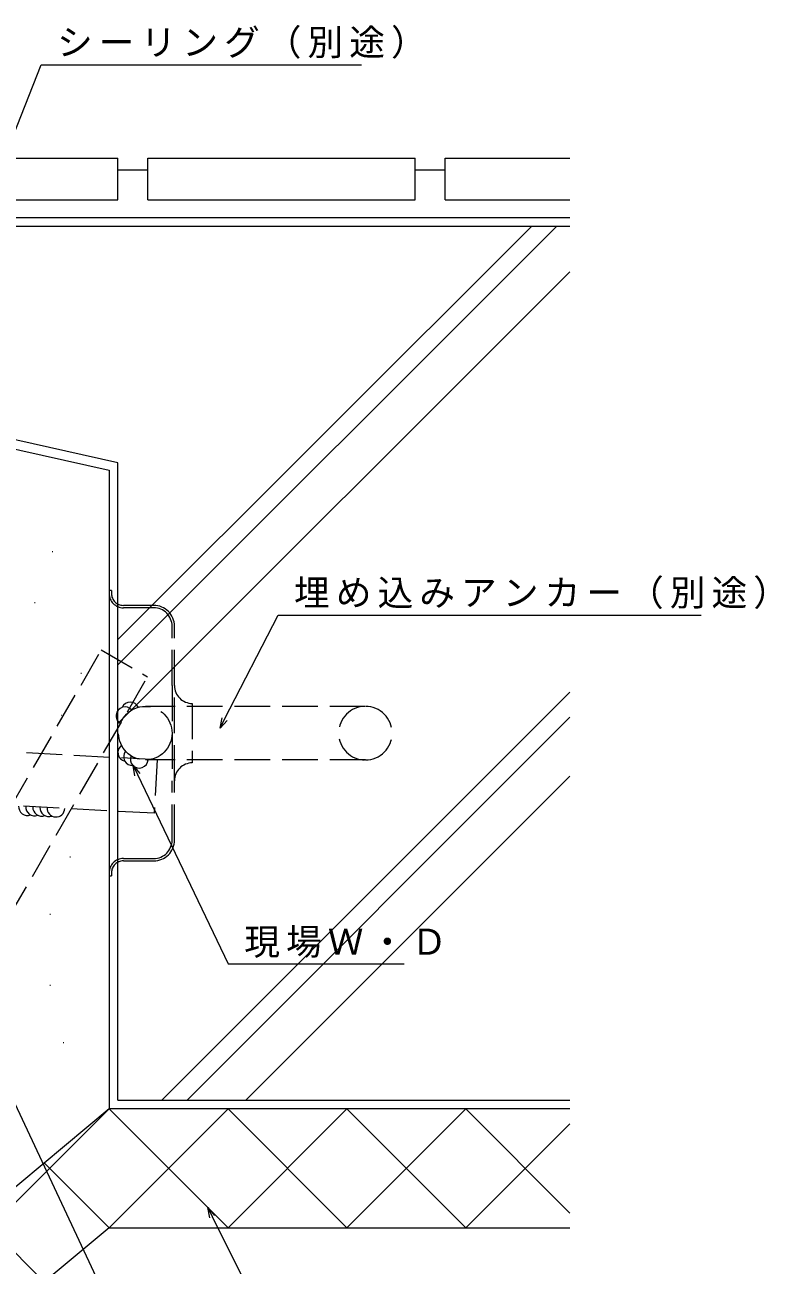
# Model space of a CAD drawing. Units: millimetres, scale not verified. Extents: x -841 to 746, y -594 to 534.
# Drawn here: x 400.1 to 524.4, y -163.9 to 44.9 of the extents above; entities that cross this region are included whole.
import ezdxf

# ---------------------------------------------------------------- set-up
doc = ezdxf.new("R2010")
doc.units = ezdxf.units.MM
doc.header["$LTSCALE"] = 2
doc.linetypes.add('DASHED3', pattern=[4, 3, -1])
for name, color, linetype, lineweight in [('0-6_YKK_13', 4, 'Continuous', 9), ('0-7_YKK_D', 6, 'Continuous', 9), ('0-8_YSS_K', 3, 'Continuous', 9), ('0-9_YSS_KE', 3, 'Continuous', 9)]:
    doc.layers.add(name, color=color, linetype=linetype, lineweight=lineweight)
doc.styles.add('ＭＳ ゴシック', font='')
doc.styles.get('ＭＳ ゴシック').set_extended_font_data('MS Gothic')

msp = doc.modelspace()

# ---------------------------------------------------------------- linework, layer by layer
at = {"layer": '0-6_YKK_13', "linetype": 'DASHED3'}
for p, q in [((414.632, -50.34), (414.632, -50.84)), ((421.732, -52.84), (416.632, -52.84)), ((421.732, -53.24), (416.632, -53.24)), ((424.832, -66.34), (424.832, -56.34)), ((425.232, -66.34), (425.232, -56.34)), ((424.832, -66.34), (424.832, -82.34)), ((425.232, -82.34), (425.232, -66.34)), ((457.332, -69.84), (420.332, -69.84)), ((428.232, -69.34), (428.232, -79.34)), ((457.332, -78.84), (420.332, -78.84)), ((424.832, -92.34), (424.832, -82.34)), ((425.232, -92.34), (425.232, -82.34)), ((416.632, -95.44), (421.732, -95.44)), ((416.632, -95.84), (421.732, -95.84)), ((414.632, -97.84), (414.632, -98.34))]:
    msp.add_line(p, q, dxfattribs=at)
for points in [[(414.632, -50.34), (414.232, -50.34), (414.232, -50.84), (414.232, -97.84)], [(414.232, -97.84), (414.232, -98.34), (414.632, -98.34)]]:
    msp.add_lwpolyline(points, dxfattribs=at)
msp.add_circle((420.332, -74.34), 4.5, dxfattribs=at)
for centre, radius, start, end in [((416.632, -50.84), 2.4, 180, 270), ((416.632, -50.84), 2, 180, 270), ((421.732, -56.34), 3.5, 0, 90), ((421.732, -56.34), 3.1, 0, 90), ((428.232, -66.34), 3, 180, 270), ((457.332, -74.34), 4.5, 90, 270), ((457.332, -74.34), 4.5, 270, 90), ((428.232, -82.34), 3, 90, 180), ((421.732, -92.34), 3.5, 270, 0), ((421.732, -92.34), 3.1, 270, 0), ((416.632, -97.84), 2.4, 90, 180), ((416.632, -97.84), 2, 90, 180)]:
    msp.add_arc(centre, radius, start, end, dxfattribs=at)
at = {"layer": '0-7_YKK_D'}
for p, q in [((376.082, -29.908), (402.789, 38.142)), ((402.789, 38.142), (456.689, 38.142)), ((433.669, -71.995), (442.642, -54.468)), ((442.642, -54.468), (513.822, -54.468)), ((432.894, -73.509), (433.263, -71.788)), ((432.894, -73.509), (433.669, -71.995)), ((434.074, -72.203), (432.894, -73.509)), ((418.258, -79.792), (418.994, -81.324)), ((418.258, -79.792), (419.405, -81.127)), ((418.583, -81.521), (418.258, -79.792)), ((418.994, -81.324), (434.273, -113.153)), ((434.273, -113.153), (463.853, -113.153)), ((391.873, -122.814), (432.738, -209.901)), ((430.821, -154.164), (431.579, -155.686)), ((430.821, -154.164), (431.987, -155.483)), ((431.171, -155.889), (430.821, -154.164)), ((431.579, -155.686), (448.267, -189.221))]:
    msp.add_line(p, q, dxfattribs=at)
at = {"layer": '0-8_YSS_K'}
for p, q in [((415.732, -62.828), (489.485, 10.925)), ((415.732, -58.585), (485.242, 10.924)), ((415.732, -72.728), (491.742, 3.282)), ((415.732, -28.874), (382.232, -21.374)), ((415.732, -136.075), (415.732, -28.874)), ((404.764, -43.835), (404.664, -43.835)), ((401.784, -52.395), (401.684, -52.395)), ((409.605, -64.304), (409.505, -64.304)), ((423.094, -136.076), (491.742, -67.428)), ((406.253, -71.375), (406.153, -71.375)), ((427.338, -136.075), (491.742, -71.671)), ((437.237, -136.075), (491.742, -81.57)), ((407.743, -95.192), (407.643, -95.192)), ((404.391, -104.868), (404.291, -104.868)), ((404.391, -116.777), (404.291, -116.777)), ((406.626, -126.453), (406.526, -126.453)), ((369.233, -182.574), (414.233, -137.574)), ((414.234, -137.574), (384.233, -162.574)), ((414.232, -137.575), (434.232, -157.575)), ((414.232, -157.575), (434.232, -137.575)), ((415.732, -136.075), (491.742, -136.075)), ((434.232, -157.575), (454.232, -137.575)), ((434.232, -137.575), (454.232, -157.575)), ((454.232, -157.575), (474.232, -137.575)), ((454.232, -137.575), (474.232, -157.575)), ((474.232, -137.575), (491.742, -155.085)), ((474.232, -157.575), (491.742, -140.065)), ((403.325, -146.665), (414.233, -157.574)), ((392.415, -155.756), (403.324, -166.665))]:
    msp.add_line(p, q, dxfattribs=at)
at = {"layer": '0-8_YSS_K', "linetype": 'DASHED3'}
for p, q in [((389.541, -100.888), (412.924, -60.339)), ((412.924, -60.339), (420.72, -64.835)), ((397.337, -105.384), (420.72, -64.835)), ((422.306, -78.84), (392.756, -77.252)), ((422.306, -78.84), (421.823, -87.827)), ((421.823, -87.827), (392.273, -86.239))]:
    msp.add_line(p, q, dxfattribs=at)
at = {"layer": '0-8_YSS_K'}
msp.add_lwpolyline([(491.742, 10.925), (382.232, 10.925), (382.232, -21.374)], dxfattribs=at)
for centre, start, end in [((416.905, -71.424), 40.01974, 239.20789), ((417.799, -70.621), 24.66924, 155.50374), ((417.216, -77.584), 126.55898, 257.39348), ((418.186, -78.293), 141.90948, 272.74399), ((419.31, -78.72), 157.25999, 356.44814), ((400.512, -86.683), 176.92383, 290.50201), ((401.71, -86.747), 176.92383, 290.50201), ((402.909, -86.812), 176.92383, 290.50201), ((404.107, -86.876), 176.92383, 290.50201), ((405.305, -86.941), 176.92383, 356.92383)]:
    msp.add_arc(centre, 1.5, start, end, dxfattribs=at)
at = {"layer": '0-9_YSS_KE'}
for p, q in [((415.732, 15.423), (415.732, 22.423)), ((420.732, 15.423), (420.732, 22.423)), ((420.732, 22.423), (465.732, 22.423)), ((465.732, 15.423), (465.732, 22.423)), ((470.732, 15.423), (470.732, 22.423)), ((470.732, 22.423), (491.742, 22.423)), ((415.732, 20.423), (420.732, 20.423)), ((465.732, 20.423), (470.732, 20.423)), ((377.732, 15.423), (415.732, 15.423)), ((420.732, 15.423), (465.732, 15.423)), ((470.732, 15.423), (491.742, 15.423)), ((380.732, 12.425), (491.742, 12.425)), ((380.732, -22.575), (414.232, -30.075)), ((414.232, -30.075), (414.232, -137.575)), ((491.742, -137.575), (414.232, -137.575)), ((491.742, -137.575), (414.232, -137.575)), ((414.233, -157.574), (384.233, -182.574)), ((414.232, -157.575), (491.742, -157.575))]:
    msp.add_line(p, q, dxfattribs=at)
msp.add_lwpolyline([(370.732, -22.577), (370.732, 22.423), (415.732, 22.423)], dxfattribs=at)

# ---------------------------------------------------------------- texts
at = {"layer": '0-7_YKK_D', "color": 7, "char_height": 4.399, "attachment_point": 7, "style": 'ＭＳ ゴシック'}
for s, insert in [('\\T1.17;シーリング（別途）', (405.489, 39.142)), ('\\T1.17;埋め込みアンカー（別途）', (445.342, -53.468)), ('\\T1.17;現場Ｗ・Ｄ', (436.973, -112.153))]:
    msp.add_mtext(s, dxfattribs=dict(at, insert=insert))

doc.saveas('drawing.dxf')
